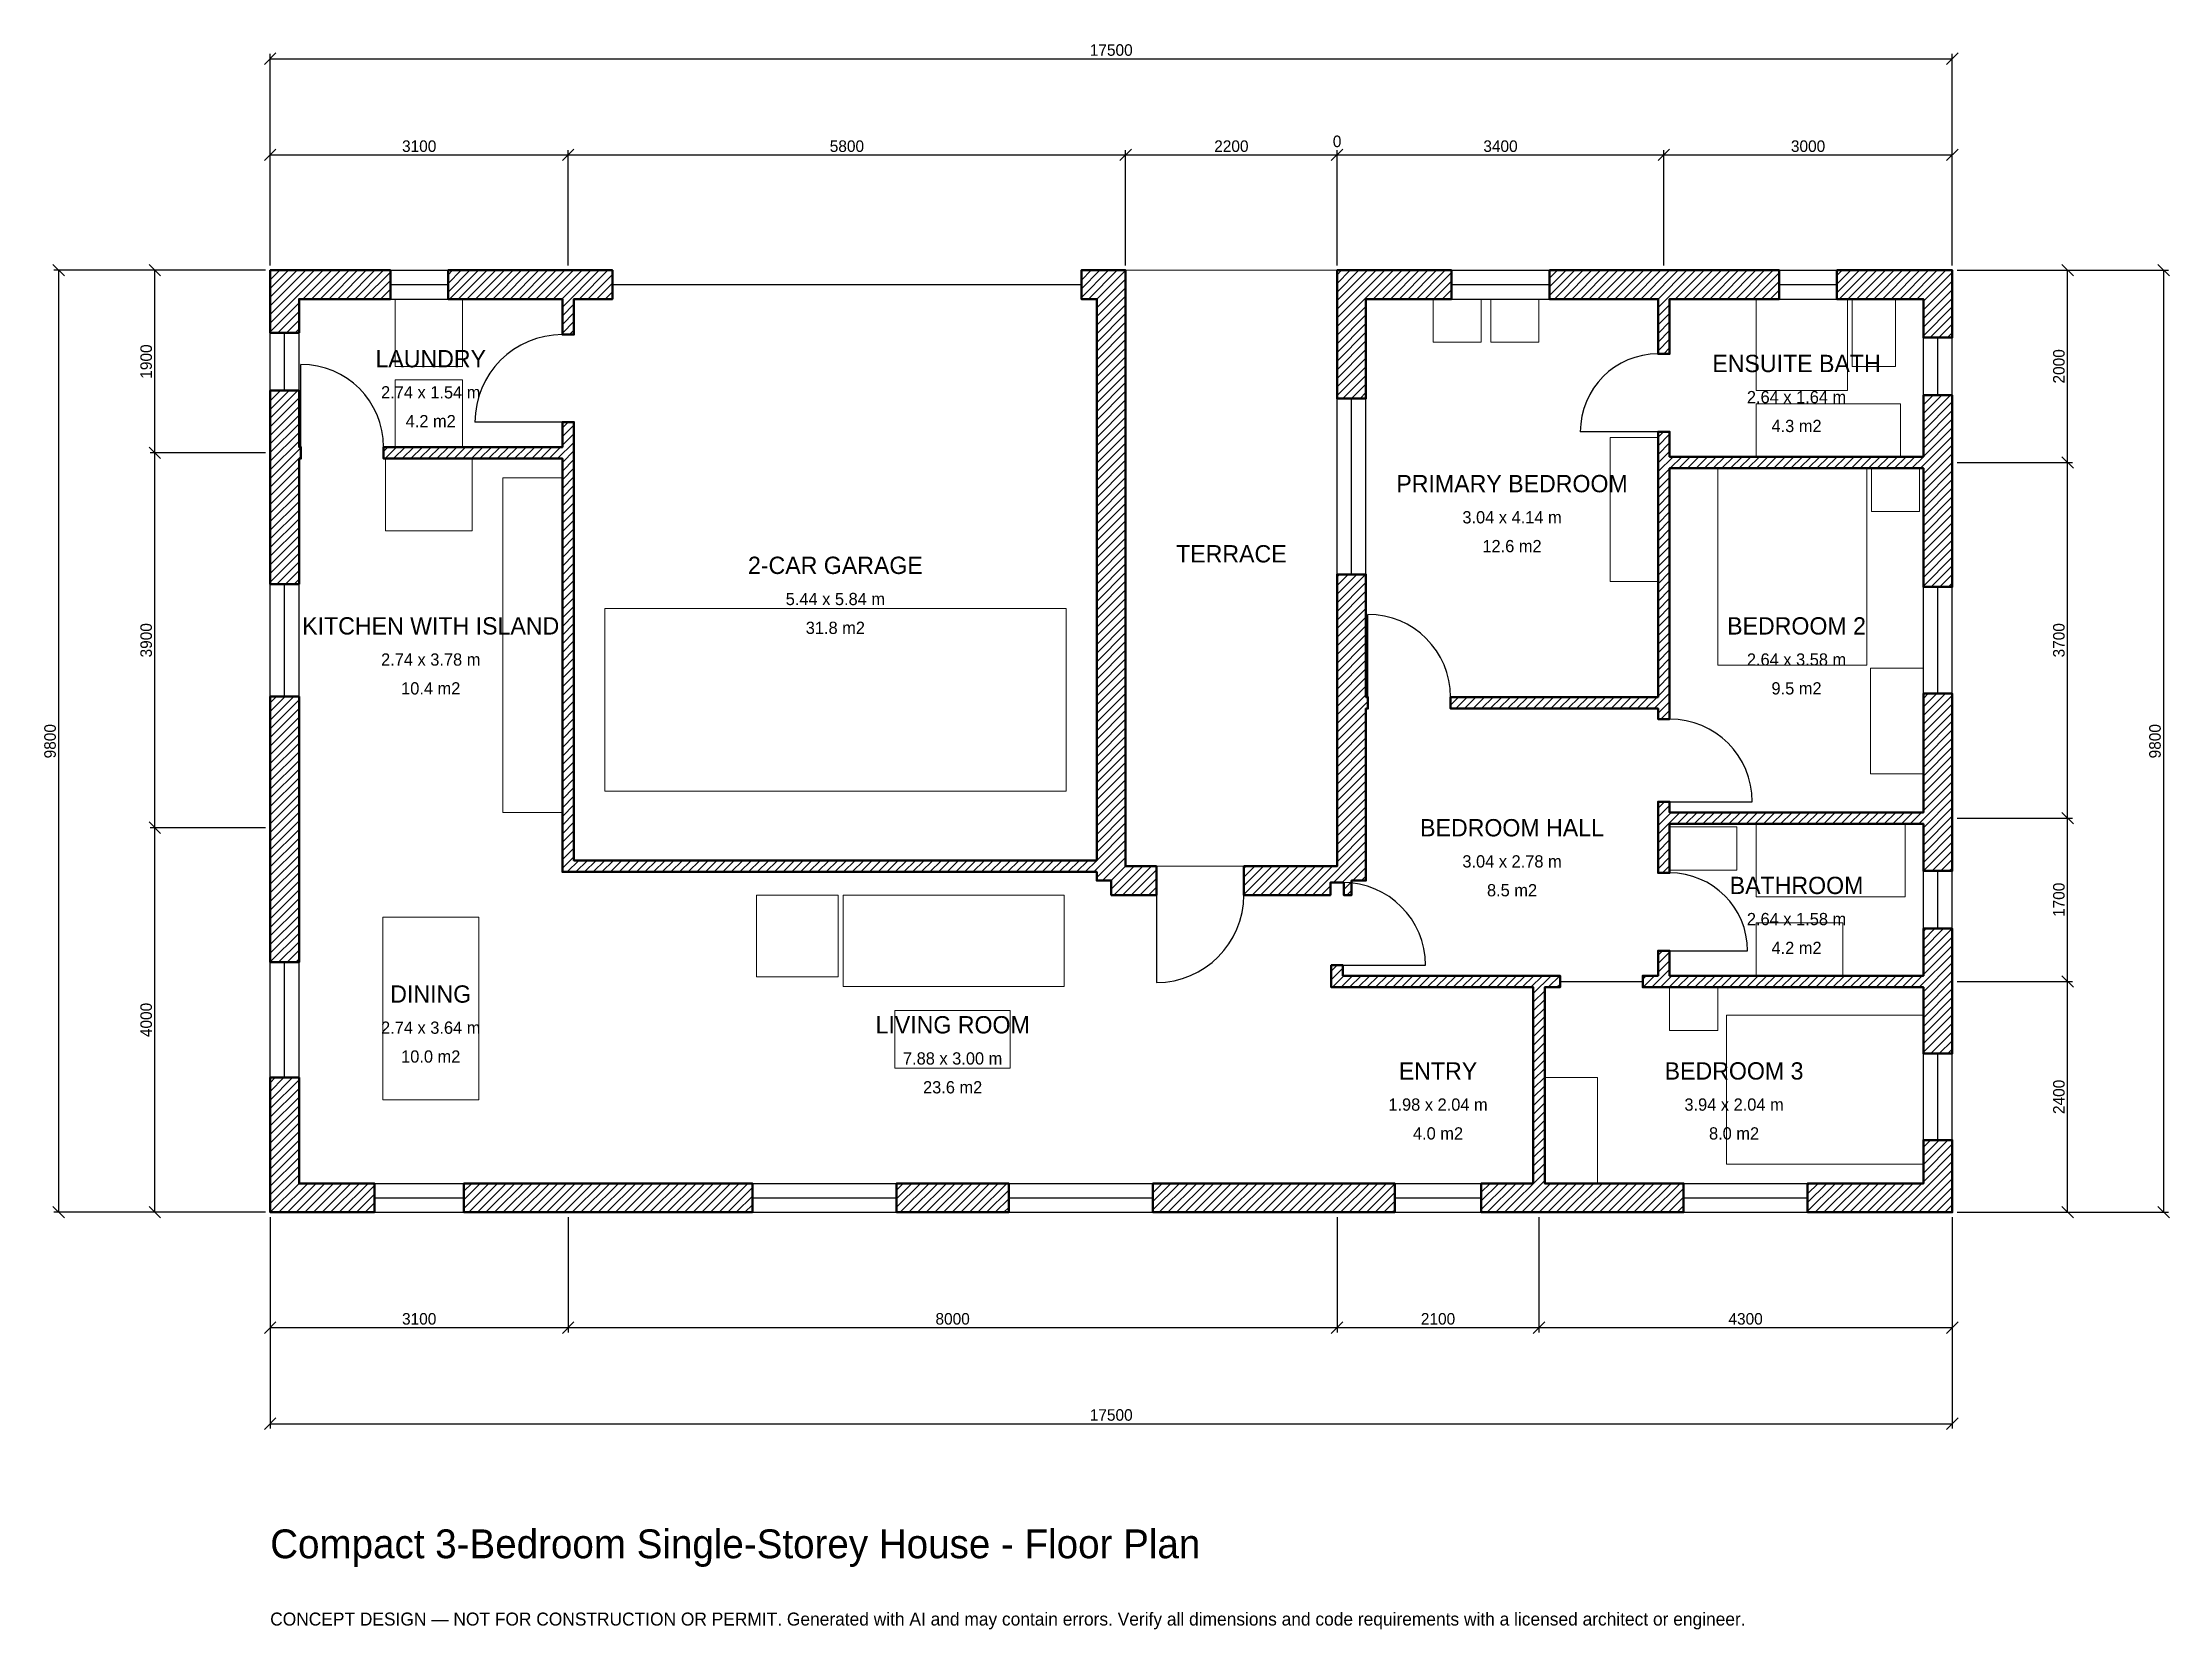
# Model space of a CAD drawing. Header units: millimetres. Extents: x -2369 to 19760, y -4341 to 12169.
import ezdxf
from ezdxf.enums import TextEntityAlignment as Align

# ---------------------------------------------------------------- set-up
doc = ezdxf.new("R2010")
doc.units = ezdxf.units.MM
doc.linetypes.add('DASHED', pattern=[1.524, 1.27, -0.254])
for name, color, linetype, lineweight in [('A-ANNO-DIMS', 1, 'Continuous', 13), ('A-ANNO-TEXT', 7, 'Continuous', 18), ('A-AREA-IDEN', 7, 'Continuous', 18), ('A-DOOR', 2, 'Continuous', 25), ('A-FLOR-FIXT', 9, 'Continuous', 13), ('A-FURN', 9, 'Continuous', 13), ('A-GLAZ', 4, 'Continuous', 25), ('A-SITE-PAVE', 8, 'Continuous', 13), ('A-WALL', 7, 'Continuous', 50), ('A-WALL-PATT', 8, 'Continuous', 13)]:
    doc.layers.add(name, color=color, linetype=linetype, lineweight=lineweight)
doc.dimstyles.new('PLAN', dxfattribs={"dimtxt": 120, "dimasz": 80, "dimexe": 50, "dimexo": 50, "dimgap": 30, "dimtad": 1, "dimdec": 0, "dimtsz": 60, "dimcen": 2.5, "dimclrd": 1, "dimclre": 1, "dimazin": 3, "dimtfac": 1, "dimtmove": 0, "dimatfit": 3})

msp = doc.modelspace()

# ---------------------------------------------------------------- hatches: boundary and pattern name
at = {"layer": 'A-WALL-PATT'}
h = msp.add_hatch(dxfattribs=at)
h.set_pattern_fill('ANSI31', color=8, scale=20)
h.paths.add_polyline_path([(2015, 0), (2015, 300), (2950, 300), (3250, 300), (5016.667, 300), (5016.667, 0), (3250, 0), (2950, 0), (2015, 0)])
h.paths.add_polyline_path([(300, 0), (300, -0.001), (0, -0.001), (0, 0), (-0.001, 0), (-0.001, 0), (-0.001, 300), (0, 300), (0, 1400), (300, 1400), (300, 300), (1085, 300), (1085, 0), (300, 0)])
h.paths.add_polyline_path([(0, 3850), (0, 4150), (0, 5365), (300, 5365), (300, 4150), (300, 3850), (300, 2600), (0, 2600), (0, 3850)])
h.paths.add_polyline_path([(0, 7750), (0, 7840), (-0.001, 7840), (-0.001, 7960), (0, 7960), (0, 8050), (0, 8550), (300, 8550), (300, 8050), (300, 7960), (320, 7960), (320, 7840), (300, 7840), (300, 7750), (300, 6535), (0, 6535), (0, 7750)])
h.paths.add_polyline_path([(0, 9500), (-0.001, 9500), (-0.001, 9800), (0, 9800), (0, 9800.001), (300, 9800.001), (300, 9800), (1250, 9800), (1250, 9500), (300, 9500), (300, 9150), (0, 9150), (0, 9500)])
h.paths.add_polyline_path([(2950, 9800), (3040, 9800), (3040, 9800.001), (3160, 9800.001), (3160, 9800), (3250, 9800), (3560, 9800), (3560, 9500), (3250, 9500), (3160, 9500), (3160, 9130), (3040, 9130), (3040, 9500), (2950, 9500), (1850, 9500), (1850, 9800), (2950, 9800)])
h.paths.add_polyline_path([(8600, 9800), (8600, 9800.001), (8900, 9800.001), (8900, 9800), (8900.001, 9800), (8900.001, 9500), (8900, 9500), (8900, 3660), (8900.001, 3660), (8900.001, 3600.001), (8960, 3600.001), (8960, 3600), (9220, 3600), (9220, 3300), (8750, 3300), (8750, 3450), (8600, 3450), (8600, 3540), (3160, 3540), (3040, 3540), (3040, 3660), (3040, 3940), (3040, 4060), (3040, 7840), (1180, 7840), (1180, 7960), (3040, 7960), (3040, 8220), (3160, 8220), (3160, 7960), (3160, 7840), (3160, 4060), (3160, 3940), (3160, 3660), (8600, 3660), (8600, 9500), (8440, 9500), (8440, 9800), (8600, 9800)])
h.paths.add_polyline_path([(11040, 3600), (11040, 3600.001), (11099.999, 3600.001), (11099.999, 3660), (11100, 3660), (11100, 5150), (11100, 5240), (11099.999, 5240), (11099.999, 5360), (11100, 5360), (11100, 5450), (11100, 6635), (11400, 6635), (11400, 5450), (11400, 5360), (11420, 5360), (11420, 5240), (11400, 5240), (11400, 5150), (11400, 3450), (11250, 3450), (11250, 3300), (11170, 3300), (11170, 3430), (11030, 3430), (11030, 3300), (10130, 3300), (10130, 3600), (11040, 3600)])
h.paths.add_polyline_path([(11100, 9500), (11099.999, 9500), (11099.999, 9800), (11100, 9800), (11100, 9800.001), (11400, 9800.001), (11400, 9800), (12290, 9800), (12290, 9500), (11400, 9500), (11400, 8465), (11100, 8465), (11100, 9500)])
h.paths.add_polyline_path([(14350, 9800), (14440, 9800), (14440, 9800.001), (14560, 9800.001), (14560, 9800), (14650, 9800), (15700, 9800), (15700, 9500), (14650, 9500), (14560, 9500), (14560, 8930), (14440, 8930), (14440, 9500), (14350, 9500), (13310, 9500), (13310, 9800), (14350, 9800)])
h.paths.add_polyline_path([(17200, 9800), (17200, 9800.001), (17500, 9800.001), (17500, 9800), (17500.001, 9800), (17500.001, 9500), (17500, 9500), (17500, 9100), (17200, 9100), (17200, 9500), (16300, 9500), (16300, 9800), (17200, 9800)])
h.paths.add_polyline_path([(17500, 7950), (17500, 7860), (17500.001, 7860), (17500.001, 7740), (17500, 7740), (17500, 7650), (17500, 6505), (17200, 6505), (17200, 7650), (17200, 7740), (14560, 7740), (14560, 5360), (14560, 5240), (14560, 5130), (14440, 5130), (14440, 5240), (12280, 5240), (12280, 5360), (14440, 5360), (14440, 7740), (14440, 7860), (14440, 8120), (14560, 8120), (14560, 7860), (17200, 7860), (17200, 7950), (17200, 8500), (17500, 8500), (17500, 7950)])
h.paths.add_polyline_path([(17500, 4250), (17500, 4160), (17500.001, 4160), (17500.001, 4040), (17500, 4040), (17500, 3950), (17500, 3550), (17200, 3550), (17200, 3950), (17200, 4040), (14560, 4040), (14560, 3530), (14440, 3530), (14440, 4040), (14440, 4160), (14440, 4270), (14560, 4270), (14560, 4160), (17200, 4160), (17200, 4250), (17200, 5395), (17500, 5395), (17500, 4250)])
h.paths.add_polyline_path([(17500, 2550), (17500, 2460), (17500.001, 2460), (17500.001, 2340), (17500, 2340), (17500, 2250), (17500, 1650), (17200, 1650), (17200, 2250), (17200, 2340), (14560, 2340), (14440, 2340), (14280, 2340), (14280, 2460), (14440, 2460), (14440, 2720), (14560, 2720), (14560, 2460), (17200, 2460), (17200, 2550), (17200, 2950), (17500, 2950), (17500, 2550)])
h.paths.add_polyline_path([(17500, 300), (17500.001, 300), (17500.001, 0), (17500.001, 0), (17500, 0), (17500, -0.001), (17200, -0.001), (17200, 0), (15995, 0), (15995, 300), (17200, 300), (17200, 750), (17500, 750), (17500, 300)])
h.paths.add_polyline_path([(13350, 0), (13260, 0), (13260, -0.001), (13140, -0.001), (13140, 0), (13050, 0), (12600, 0), (12600, 300), (13050, 300), (13140, 300), (13140, 2340), (11160, 2340), (11040, 2340), (11040, 2460), (11040, 2570), (11160, 2570), (11160, 2460), (13140, 2460), (13260, 2460), (13420, 2460), (13420, 2340), (13260, 2340), (13260, 300), (13350, 300), (14705, 300), (14705, 0), (13350, 0)])
h.paths.add_polyline_path([(11250, 0), (10950, 0), (9183.333, 0), (9183.333, 300), (10950, 300), (11250, 300), (11700, 300), (11700, 0), (11250, 0)])
h.paths.add_polyline_path([(6516.667, 0), (6516.667, 300), (7683.333, 300), (7683.333, 0), (6516.667, 0)])

# ---------------------------------------------------------------- linework, layer by layer
at = {"layer": 'A-DOOR', "linetype": 'DASHED'}
msp.add_line((3560, 9650), (8440, 9650), dxfattribs=at)
at = {"layer": 'A-DOOR'}
for p, q in [((320, 7960), (320, 8820)), ((3040, 8220), (2130, 8220)), ((14440, 8120), (13630, 8120)), ((11420, 5360), (11420, 6220)), ((14560, 4270), (15420, 4270)), ((9220, 3300), (9220, 2390)), ((14560, 2720), (15370, 2720)), ((11160, 2570), (12020, 2570)), ((13420, 2400), (14280, 2400))]:
    msp.add_line(p, q, dxfattribs=at)
for centre, radius, start, end in [((3040, 8220), 910, 90, 180), ((14440, 8120), 810, 90, 180), ((320, 7960), 860, 0, 90), ((11420, 5360), 860, 0, 90), ((14560, 4270), 860, 0, 90), ((11160, 2570), 860, 0, 90), ((14560, 2720), 810, 0, 90), ((9220, 3300), 910, 270, 360)]:
    msp.add_arc(centre, radius, start, end, dxfattribs=at)
at = {"layer": 'A-FLOR-FIXT'}
for points in [[(15460, 8550), (16410, 8550), (16410, 9500), (15460, 9500)], [(16460, 8800), (16910, 8800), (16910, 9500), (16460, 9500)], [(15460, 7860), (16960, 7860), (16960, 8410), (15460, 8410)], [(2420, 4160), (3040, 4160), (3040, 7640), (2420, 7640)], [(14560, 3560), (15260, 3560), (15260, 4010), (14560, 4010)], [(15460, 3280), (17010, 3280), (17010, 4040), (15460, 4040)], [(15460, 2460), (16360, 2460), (16360, 3010), (15460, 3010)]]:
    msp.add_lwpolyline(points, close=True, dxfattribs=at)
at = {"layer": 'A-FURN'}
for points in [[(1300, 8800), (2000, 8800), (2000, 9500), (1300, 9500)], [(12100, 9050), (12600, 9050), (12600, 9500), (12100, 9500)], [(12700, 9050), (13200, 9050), (13200, 9500), (12700, 9500)], [(1300, 7960), (2000, 7960), (2000, 8660), (1300, 8660)], [(13940, 6560), (14440, 6560), (14440, 8060), (13940, 8060)], [(1200, 7090), (2100, 7090), (2100, 7840), (1200, 7840)], [(15060, 5690), (16610, 5690), (16610, 7740), (15060, 7740)], [(16660, 7290), (17160, 7290), (17160, 7740), (16660, 7740)], [(3480, 4380), (8280, 4380), (8280, 6280), (3480, 6280)], [(16650, 4560), (17200, 4560), (17200, 5660), (16650, 5660)], [(5060, 2450), (5910, 2450), (5910, 3300), (5060, 3300)], [(5960, 2350), (8260, 2350), (8260, 3300), (5960, 3300)], [(1170, 1170), (2170, 1170), (2170, 3070), (1170, 3070)], [(14560, 1890), (15060, 1890), (15060, 2340), (14560, 2340)], [(6500, 1500), (7700, 1500), (7700, 2100), (6500, 2100)], [(15150, 500), (17200, 500), (17200, 2050), (15150, 2050)], [(13260, 300), (13810, 300), (13810, 1400), (13260, 1400)]]:
    msp.add_lwpolyline(points, close=True, dxfattribs=at)
at = {"layer": 'A-GLAZ'}
for p, q in [((1250, 9800), (1850, 9800)), ((12290, 9800), (13310, 9800)), ((15700, 9800), (16300, 9800)), ((1250, 9650), (1850, 9650)), ((12290, 9650), (13310, 9650)), ((15700, 9650), (16300, 9650)), ((1250, 9500), (1850, 9500)), ((12290, 9500), (13310, 9500)), ((15700, 9500), (16300, 9500)), ((0, 8550), (0, 9150)), ((150, 8550), (150, 9150)), ((300, 8550), (300, 9150)), ((17200, 8500), (17200, 9100)), ((17350, 8500), (17350, 9100)), ((17500, 8500), (17500, 9100)), ((11100, 6635), (11100, 8465)), ((11250, 6635), (11250, 8465)), ((11400, 6635), (11400, 8465)), ((0, 5365), (0, 6535)), ((150, 5365), (150, 6535)), ((300, 5365), (300, 6535)), ((17200, 5395), (17200, 6505)), ((17350, 5395), (17350, 6505)), ((17500, 5395), (17500, 6505)), ((17200, 2950), (17200, 3550)), ((17350, 2950), (17350, 3550)), ((17500, 2950), (17500, 3550)), ((0, 1400), (0, 2600)), ((150, 1400), (150, 2600)), ((300, 1400), (300, 2600)), ((17200, 750), (17200, 1650)), ((17350, 750), (17350, 1650)), ((17500, 750), (17500, 1650)), ((1085, 300), (2015, 300)), ((5016.667, 300), (6516.667, 300)), ((7683.333, 300), (9183.333, 300)), ((11700, 300), (12600, 300)), ((14705, 300), (15995, 300)), ((1085, 150), (2015, 150)), ((1085, 0), (2015, 0)), ((5016.667, 150), (6516.667, 150)), ((5016.667, 0), (6516.667, 0)), ((7683.333, 150), (9183.333, 150)), ((7683.333, 0), (9183.333, 0)), ((11700, 150), (12600, 150)), ((11700, 0), (12600, 0)), ((14705, 150), (15995, 150)), ((14705, 0), (15995, 0))]:
    msp.add_line(p, q, dxfattribs=at)
at = {"layer": 'A-SITE-PAVE', "linetype": 'DASHED'}
msp.add_lwpolyline([(8900, 3600), (11100, 3600), (11100, 9800), (8900, 9800)], close=True, dxfattribs=at)
at = {"layer": 'A-WALL'}
for points in [[(0, 9500), (-0.001, 9500), (-0.001, 9800), (0, 9800), (0, 9800.001), (300, 9800.001), (300, 9800), (1250, 9800), (1250, 9500), (300, 9500), (300, 9150), (0, 9150), (0, 9500)], [(8600, 9800), (8600, 9800.001), (8900, 9800.001), (8900, 9800), (8900.001, 9800), (8900.001, 9500), (8900, 9500), (8900, 3660), (8900.001, 3660), (8900.001, 3600.001), (8960, 3600.001), (8960, 3600), (9220, 3600), (9220, 3300), (8750, 3300), (8750, 3450), (8600, 3450), (8600, 3540), (3160, 3540), (3040, 3540), (3040, 3660), (3040, 3940), (3040, 4060), (3040, 7840), (1180, 7840), (1180, 7960), (3040, 7960), (3040, 8220), (3160, 8220), (3160, 7960), (3160, 7840), (3160, 4060), (3160, 3940), (3160, 3660), (8600, 3660), (8600, 9500), (8440, 9500), (8440, 9800), (8600, 9800)], [(2950, 9800), (3040, 9800), (3040, 9800.001), (3160, 9800.001), (3160, 9800), (3250, 9800), (3560, 9800), (3560, 9500), (3250, 9500), (3160, 9500), (3160, 9130), (3040, 9130), (3040, 9500), (2950, 9500), (1850, 9500), (1850, 9800), (2950, 9800)], [(11100, 9500), (11099.999, 9500), (11099.999, 9800), (11100, 9800), (11100, 9800.001), (11400, 9800.001), (11400, 9800), (12290, 9800), (12290, 9500), (11400, 9500), (11400, 8465), (11100, 8465), (11100, 9500)], [(14350, 9800), (14440, 9800), (14440, 9800.001), (14560, 9800.001), (14560, 9800), (14650, 9800), (15700, 9800), (15700, 9500), (14650, 9500), (14560, 9500), (14560, 8930), (14440, 8930), (14440, 9500), (14350, 9500), (13310, 9500), (13310, 9800), (14350, 9800)], [(17200, 9800), (17200, 9800.001), (17500, 9800.001), (17500, 9800), (17500.001, 9800), (17500.001, 9500), (17500, 9500), (17500, 9100), (17200, 9100), (17200, 9500), (16300, 9500), (16300, 9800), (17200, 9800)], [(0, 7750), (0, 7840), (-0.001, 7840), (-0.001, 7960), (0, 7960), (0, 8050), (0, 8550), (300, 8550), (300, 8050), (300, 7960), (320, 7960), (320, 7840), (300, 7840), (300, 7750), (300, 6535), (0, 6535), (0, 7750)], [(17500, 7950), (17500, 7860), (17500.001, 7860), (17500.001, 7740), (17500, 7740), (17500, 7650), (17500, 6505), (17200, 6505), (17200, 7650), (17200, 7740), (14560, 7740), (14560, 5360), (14560, 5240), (14560, 5130), (14440, 5130), (14440, 5240), (12280, 5240), (12280, 5360), (14440, 5360), (14440, 7740), (14440, 7860), (14440, 8120), (14560, 8120), (14560, 7860), (17200, 7860), (17200, 7950), (17200, 8500), (17500, 8500), (17500, 7950)], [(11040, 3600), (11040, 3600.001), (11099.999, 3600.001), (11099.999, 3660), (11100, 3660), (11100, 5150), (11100, 5240), (11099.999, 5240), (11099.999, 5360), (11100, 5360), (11100, 5450), (11100, 6635), (11400, 6635), (11400, 5450), (11400, 5360), (11420, 5360), (11420, 5240), (11400, 5240), (11400, 5150), (11400, 3450), (11250, 3450), (11250, 3300), (11170, 3300), (11170, 3430), (11030, 3430), (11030, 3300), (10130, 3300), (10130, 3600), (11040, 3600)], [(0, 3850), (0, 4150), (0, 5365), (300, 5365), (300, 4150), (300, 3850), (300, 2600), (0, 2600), (0, 3850)], [(17500, 4250), (17500, 4160), (17500.001, 4160), (17500.001, 4040), (17500, 4040), (17500, 3950), (17500, 3550), (17200, 3550), (17200, 3950), (17200, 4040), (14560, 4040), (14560, 3530), (14440, 3530), (14440, 4040), (14440, 4160), (14440, 4270), (14560, 4270), (14560, 4160), (17200, 4160), (17200, 4250), (17200, 5395), (17500, 5395), (17500, 4250)], [(17500, 2550), (17500, 2460), (17500.001, 2460), (17500.001, 2340), (17500, 2340), (17500, 2250), (17500, 1650), (17200, 1650), (17200, 2250), (17200, 2340), (14560, 2340), (14440, 2340), (14280, 2340), (14280, 2460), (14440, 2460), (14440, 2720), (14560, 2720), (14560, 2460), (17200, 2460), (17200, 2550), (17200, 2950), (17500, 2950), (17500, 2550)], [(13350, 0), (13260, 0), (13260, -0.001), (13140, -0.001), (13140, 0), (13050, 0), (12600, 0), (12600, 300), (13050, 300), (13140, 300), (13140, 2340), (11160, 2340), (11040, 2340), (11040, 2460), (11040, 2570), (11160, 2570), (11160, 2460), (13140, 2460), (13260, 2460), (13420, 2460), (13420, 2340), (13260, 2340), (13260, 300), (13350, 300), (14705, 300), (14705, 0), (13350, 0)], [(300, 0), (300, -0.001), (0, -0.001), (0, 0), (-0.001, 0), (-0.001, 0), (-0.001, 300), (0, 300), (0, 1400), (300, 1400), (300, 300), (1085, 300), (1085, 0), (300, 0)], [(17500, 300), (17500.001, 300), (17500.001, 0), (17500.001, 0), (17500, 0), (17500, -0.001), (17200, -0.001), (17200, 0), (15995, 0), (15995, 300), (17200, 300), (17200, 750), (17500, 750), (17500, 300)], [(2015, 0), (2015, 300), (2950, 300), (3250, 300), (5016.667, 300), (5016.667, 0), (3250, 0), (2950, 0), (2015, 0)], [(6516.667, 0), (6516.667, 300), (7683.333, 300), (7683.333, 0), (6516.667, 0)], [(11250, 0), (10950, 0), (9183.333, 0), (9183.333, 300), (10950, 300), (11250, 300), (11700, 300), (11700, 0), (11250, 0)]]:
    msp.add_lwpolyline(points, close=True, dxfattribs=at)

# ---------------------------------------------------------------- texts
at = {"layer": 'A-ANNO-TEXT'}
for s, height, p in [('Compact 3-Bedroom Single-Storey House - Floor Plan', 300, (0, -3600)), ('CONCEPT DESIGN — NOT FOR CONSTRUCTION OR PERMIT. Generated with AI and may contain errors. Verify all dimensions and code requirements with a licensed architect or engineer.', 135, (0, -4300))]:
    msp.add_text(s, height=height, dxfattribs=at).set_placement(p)
at = {"layer": 'A-AREA-IDEN'}
for s, height, p in [('LAUNDRY', 180, (1670, 8880)), ('ENSUITE BATH', 180, (15880, 8830)), ('2.74 x 1.54 m', 127.5, (1670, 8530)), ('2.64 x 1.64 m', 127.5, (15880, 8480)), ('4.2 m2', 127.5, (1670, 8230)), ('4.3 m2', 127.5, (15880, 8180)), ('PRIMARY BEDROOM', 180, (12920, 7580)), ('3.04 x 4.14 m', 127.5, (12920, 7230)), ('TERRACE', 180, (10000, 6850)), ('12.6 m2', 127.5, (12920, 6930)), ('2-CAR GARAGE', 180, (5880, 6730)), ('5.44 x 5.84 m', 127.5, (5880, 6380)), ('KITCHEN WITH ISLAND', 180, (1670, 6100)), ('31.8 m2', 127.5, (5880, 6080)), ('BEDROOM 2', 180, (15880, 6100)), ('2.74 x 3.78 m', 127.5, (1670, 5750)), ('2.64 x 3.58 m', 127.5, (15880, 5750)), ('10.4 m2', 127.5, (1670, 5450)), ('9.5 m2', 127.5, (15880, 5450)), ('BEDROOM HALL', 180, (12920, 4000)), ('3.04 x 2.78 m', 127.5, (12920, 3650)), ('8.5 m2', 127.5, (12920, 3350)), ('BATHROOM', 180, (15880, 3400)), ('2.64 x 1.58 m', 127.5, (15880, 3050)), ('4.2 m2', 127.5, (15880, 2750)), ('DINING', 180, (1670, 2270)), ('LIVING ROOM', 180, (7100, 1950)), ('2.74 x 3.64 m', 127.5, (1670, 1920)), ('10.0 m2', 127.5, (1670, 1620)), ('7.88 x 3.00 m', 127.5, (7100, 1600)), ('ENTRY', 180, (12150, 1470)), ('BEDROOM 3', 180, (15230, 1470)), ('23.6 m2', 127.5, (7100, 1300)), ('1.98 x 2.04 m', 127.5, (12150, 1120)), ('3.94 x 2.04 m', 127.5, (15230, 1120)), ('4.0 m2', 127.5, (12150, 820)), ('8.0 m2', 127.5, (15230, 820))]:
    msp.add_text(s, height=height, dxfattribs=at).set_placement(p, align=Align.MIDDLE_CENTER)

# ---------------------------------------------------------------- dimensions: what is measured, and where the dimension line sits
at = {"layer": 'A-ANNO-DIMS'}
for base, p1, p2, text in [((0, 12000), (0, 9800), (17500, 9800), '17500'), ((0, 11000), (0, 9800), (3100, 9800), '3100'), ((3100, 11000), (3100, 9800), (8900, 9800), '5800'), ((8900, 11000), (8900, 9800), (11100, 9800), '2200'), ((11100, 11000), (11100, 9800), (11100, 9800), '0'), ((11100, 11000), (11100, 9800), (14500, 9800), '3400'), ((14500, 11000), (14500, 9800), (17500, 9800), '3000'), ((0, -1200), (0, 0), (3100, 0), '3100'), ((0, -2200), (0, 0), (17500, 0), '17500'), ((3100, -1200), (3100, 0), (11100, 0), '8000'), ((11100, -1200), (11100, 0), (13200, 0), '2100'), ((13200, -1200), (13200, 0), (17500, 0), '4300')]:
    msp.add_linear_dim(base=base, p1=p1, p2=p2, text=text, dimstyle='PLAN', dxfattribs=at).render()
for base, p1, p2, text in [((-2200, 0), (0, 0), (0, 9800), '9800'), ((-1200, 7900), (0, 7900), (0, 9800), '1900'), ((18700, 7800), (17500, 7800), (17500, 9800), '2000'), ((19700, 0), (17500, 0), (17500, 9800), '9800'), ((-1200, 4000), (0, 4000), (0, 7900), '3900'), ((18700, 4100), (17500, 4100), (17500, 7800), '3700'), ((-1200, 0), (0, 0), (0, 4000), '4000'), ((18700, 2400), (17500, 2400), (17500, 4100), '1700'), ((18700, 0), (17500, 0), (17500, 2400), '2400')]:
    msp.add_linear_dim(base=base, p1=p1, p2=p2, angle=90, text=text, dimstyle='PLAN', dxfattribs=at).render()

doc.saveas('drawing.dxf')
